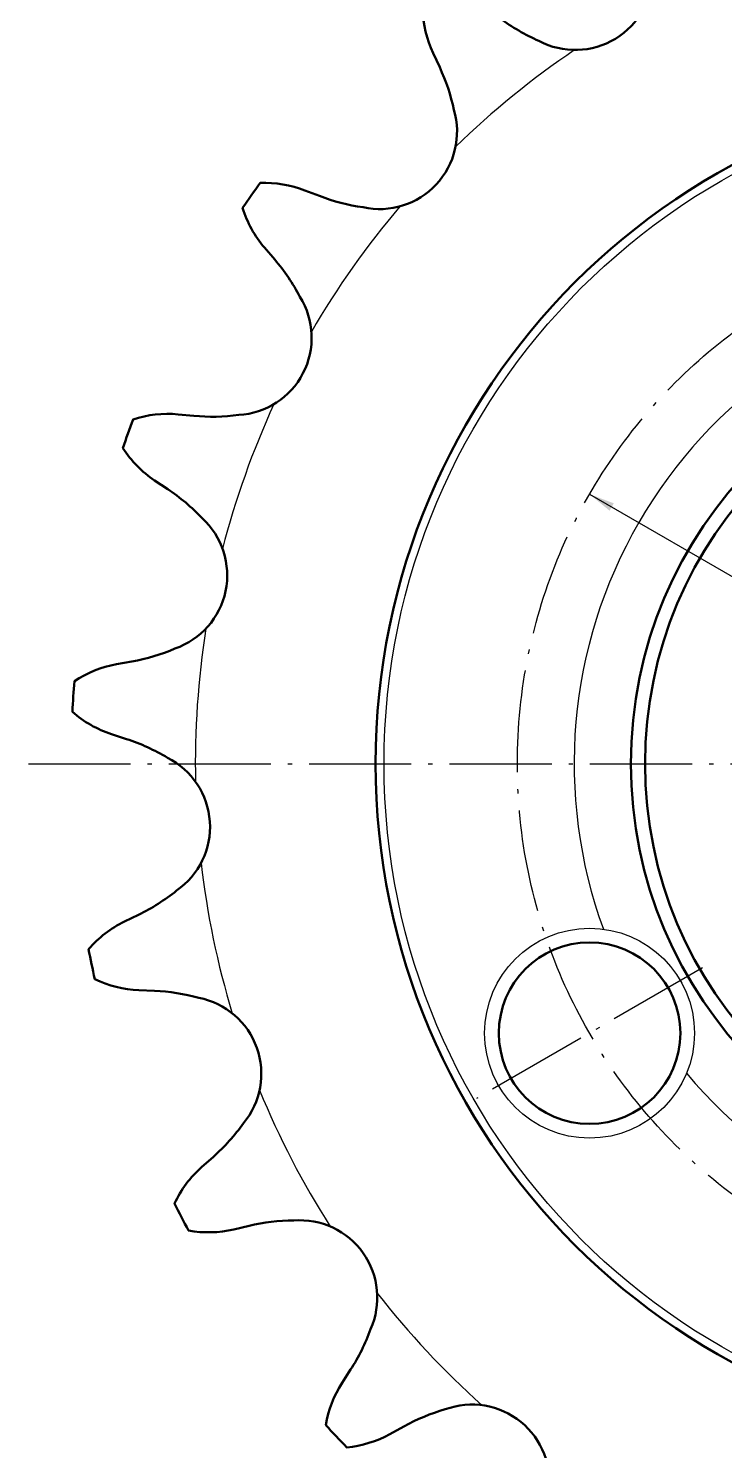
# Model space of a CAD drawing. Header units: millimetres. Extents: x 0 to 1782, y 0 to 1260.
# Drawn here: x 710 to 956, y 449 to 950 of the extents above; entities that cross this region are included whole.
import ezdxf

# ---------------------------------------------------------------- set-up
doc = ezdxf.new("R2010")
doc.units = ezdxf.units.MM
doc.linetypes.add('GB_CENTER', pattern=[49.5, 36, -6, 1.5, -6])
for name, color, linetype, lineweight in [('中心线', 1, 'GB_CENTER', 25), ('尺寸', 3, 'Continuous', 25), ('粗实线', 7, 'Continuous', 50), ('细实线', 3, 'Continuous', 25)]:
    doc.layers.add(name, color=color, linetype=linetype, lineweight=lineweight)

msp = doc.modelspace()

# ---------------------------------------------------------------- linework, layer by layer
at = {"layer": '中心线'}
for p, q in [((710.1, 690.9), (1434.9, 690.9)), ((947.7923, 618.9), (868.118, 572.9))]:
    msp.add_line(p, q, dxfattribs=at)
msp.add_circle((1072.5, 690.9), 190, dxfattribs=at)
at = {"layer": '尺寸'}
msp.add_line((907.9552, 785.9), (1237.0448, 595.9), dxfattribs=at)
msp.add_solid([(907.9552, 785.9), (914.9994, 780.101), (916.4994, 782.699)], dxfattribs=at)
at = {"layer": '粗实线'}
for points in [[(930.1864, 970.1049, -0.56927834), (890.0716, 945.7106, -0.05652658), (876.3708, 953.6963)], [(849.1089, 956.9511, 0.10266143), (852.7651, 941.4177), (855.104, 936.3944, -0.05652658), (860.1352, 921.3555, -0.56927834), (828.0894, 887.0429, -0.05652658), (812.7422, 891.036), (807.5711, 893.0267, 0.10266143), (791.8244, 895.6143, 0.00775136), (785.6132, 886.815, 0.10266143), (793.3246, 872.8441), (796.9321, 868.6381, -0.05652658), (805.8341, 855.5143, -0.56927834), (784.2341, 813.8282, -0.05652658), (768.3787, 813.5326), (762.8622, 814.0544, 0.10266143), (747.0013, 812.2976, 0.00775136), (743.3945, 802.1488, 0.10266143), (754.5892, 790.7765), (759.1977, 787.6998, -0.05652658), (771.3104, 777.4643, -0.56927834), (761.7582, 731.4965, -0.05652658), (746.5705, 726.9342), (741.1178, 725.9482, 0.10266143), (726.319, 719.9773, 0.00775136), (725.584, 709.2318, 0.10266143), (739.4319, 701.3015), (744.6995, 699.5822, -0.05652658), (759.1245, 692.9943, -0.56927834), (762.3285, 646.1539, -0.05652658), (748.9349, 637.6632), (743.9504, 635.2426, 0.10266143), (731.3114, 625.5006, 0.00775136), (733.5027, 614.9552, 0.10266143), (748.9767, 611.055), (754.5128, 610.8207, -0.05652658), (770.1803, 608.3689, -0.56927834), (785.9029, 564.13, -0.05652658), (775.2967, 552.3405), (771.1501, 548.665, 0.10266143), (761.6081, 535.8742, 0.00775136), (766.5633, 526.3111, 0.10266143), (782.5157, 526.7304), (787.9098, 527.9984, -0.05652658), (803.6578, 529.8645, -0.56927834), (830.7328, 491.508, -0.05652658), (823.7007, 477.2942), (820.6995, 472.6362, 0.10266143), (814.9623, 457.7453, 0.00775136), (822.3139, 449.8737, 0.10266143), (837.5615, 454.5814), (842.4135, 457.2577, -0.05652658), (857.074, 463.3034, -0.56927834), (893.4935, 433.674, -0.05652658)]]:
    msp.add_lwpolyline(points, format="xyb", dxfattribs=at)
for centre, radius in [((1072.5, 690.9), 240), ((1072.5, 690.9), 150), ((1072.5, 690.9), 145), ((907.9552, 595.9), 32)]:
    msp.add_circle(centre, radius, dxfattribs=at)
at = {"layer": '细实线'}
for centre, radius in [((1072.5, 690.9), 237), ((907.9552, 595.9), 37)]:
    msp.add_circle(centre, radius, dxfattribs=at)
for radius, start, end in [(303.5624, 124.016426, 134.244443), (303.5624, 139.6686, 149.896617), (170, 99.936367, 200.063633), (303.5624, 155.320774, 165.548791), (303.5624, 170.972948, 181.200965), (303.5624, 186.625122, 196.853139), (170, 219.936367, 320.063633), (303.5624, 202.277296, 212.505313), (303.5624, 217.92947, 228.157487)]:
    msp.add_arc((1072.5, 690.9), radius, start, end, dxfattribs=at)

doc.saveas('drawing.dxf')
